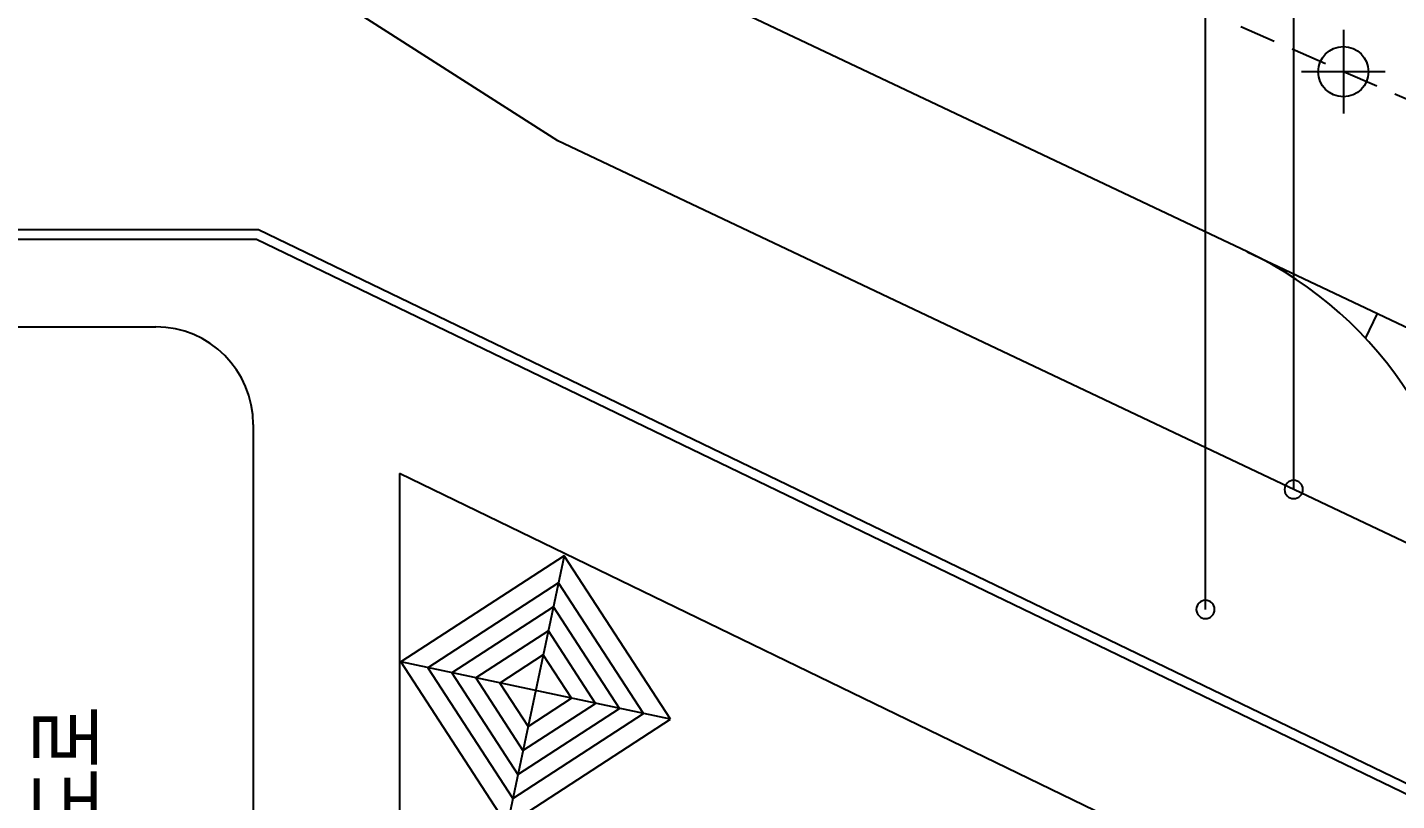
# Model space of a CAD drawing. Header units: millimetres. Extents: x 1145859089 to 1147511753, y -1047484727 to -1047247487.
# Drawn here: x 1146976145 to 1147004242, y -1047303698 to -1047287836 of the extents above; entities that cross this region are included whole.
import ezdxf
from ezdxf.xclip import XClip

# ---------------------------------------------------------------- set-up
doc = ezdxf.new("R2010")
doc.units = ezdxf.units.MM
doc.header["$LTSCALE"] = 100
doc.header["$MEASUREMENT"] = 0
doc.header["$XCLIPFRAME"] = 2
doc.linetypes.add('단지배치도$0$HID', pattern=[2.3, 1.5, -0.8])
doc.layers.get('0').update_dxf_attribs({"linetype": 'CONTINUOUS'})
for name, color, linetype in [('XREF', 135, 'CONTINUOUS'), ('단지배치도$0$S240910', 33, 'CONTINUOUS'), ('단지배치도$0$W240910', 135, 'CONTINUOUS')]:
    doc.layers.add(name, color=color, linetype=linetype)
doc.styles.add('단지배치도$0$WS1', font='romans.shx', dxfattribs={"width": 0.8, "bigfont": 'whgtxt.shx'})

# ---------------------------------------------------------------- blocks, each defined once
blk = doc.blocks.new('단지배치도$0$zw$9902')
at = {"layer": '단지배치도$0$W240910'}
for p, q in [((70581, 71593), (70581, 100184)), ((72392, 74054), (72392, 97198)), ((57289, 81207), (40437, 92002)), ((71443, 78927), (57685, 85441)), ((73410, 83483), (73410, 81768)), ((74267, 82625), (72553, 82625)), ((97690, 62074), (57289, 81207)), ((43400, 79390, 1673713), (51151, 79390, 1673713)), ((51151, 79390, 1673713), (75000, 67888, 1673713)), ((43400, 79190, 1673713), (51105, 79190, 1673713)), ((51105, 79190, 1673713), (74800, 67762, 1673713)), ((43520, 77390, 0), (49040, 77390, 0)), ((51040, 75390, 0), (51040, 60970, 0)), ((71750, 65803, 0), (54040, 74381, 0)), ((54040, 74381, 0), (54040, 60970, 0)), ((57424, 72693), (54070, 70515)), ((57424, 72693), (56249, 67160)), ((59603, 69339), (57424, 72693)), ((57307, 72140), (54623, 70397)), ((59050, 69456), (57307, 72140)), ((57202, 71648), (55115, 70292)), ((58558, 69561), (57202, 71648)), ((57098, 71156), (55607, 70188)), ((58066, 69665), (57098, 71156)), ((56993, 70664), (56099, 70083)), ((57574, 69770), (56993, 70664)), ((54070, 70515), (56249, 67160)), ((59603, 69339), (54070, 70515)), ((54623, 70397), (56366, 67713)), ((55115, 70292), (56471, 68205)), ((55607, 70188), (56575, 68697)), ((56099, 70083), (56680, 69189)), ((56680, 69189), (57574, 69770)), ((56366, 67713), (59050, 69456)), ((56471, 68205), (58558, 69561)), ((56575, 68697), (58066, 69665)), ((56249, 67160), (59603, 69339))]:
    blk.add_line(p, q, dxfattribs=at)
at = {"layer": '단지배치도$0$W240910', "linetype": '단지배치도$0$HID', "ltscale": 5}
blk.add_line((82534, 78649), (70975, 83687), dxfattribs=at)
at = {"layer": '단지배치도$0$W240910', "linetype": 'Continuous', "ltscale": 0.2}
for p, q in [((71435, 78931), (95180, 67689)), ((73867, 77152), (74110, 77665))]:
    blk.add_line(p, q, dxfattribs=at)
at = {"layer": '단지배치도$0$W240910'}
blk.add_circle((73410, 82625), 514, dxfattribs=at)
for centre, radius, start, end in [((68020, 71697), 8000, 0, 64.6645), ((49040, 75390, 0), 2000, 0, 90), ((72392, 74054), 188, 0, 180), ((72392, 74054), 188, 180, 0), ((70581, 71593), 188, 0, 180), ((70581, 71593), 188, 180, 0)]:
    blk.add_arc(centre, radius, start, end, dxfattribs=at)
at = {"layer": '단지배치도$0$S240910', "style": '단지배치도$0$WS1', "width": 0.8}
blk.add_text('7.0M 단지내도로', height=1500, rotation=90, dxfattribs=at).set_placement((48038, 58633))
blk = doc.blocks.new('단지배치도')
blk.add_blockref('단지배치도$0$zw$9902', (141034, 142437))

msp = doc.modelspace()

# ---------------------------------------------------------------- block references
at = {"layer": 'XREF'}
ref = msp.add_blockref('단지배치도', (1146788705.034274, -1047513806.462535), dxfattribs=at)
XClip(ref).set_block_clipping_path([(72982.4064819524, 34919.7593965302), (360382.4067475507, 255319.7593436702)])

doc.saveas('drawing.dxf')
